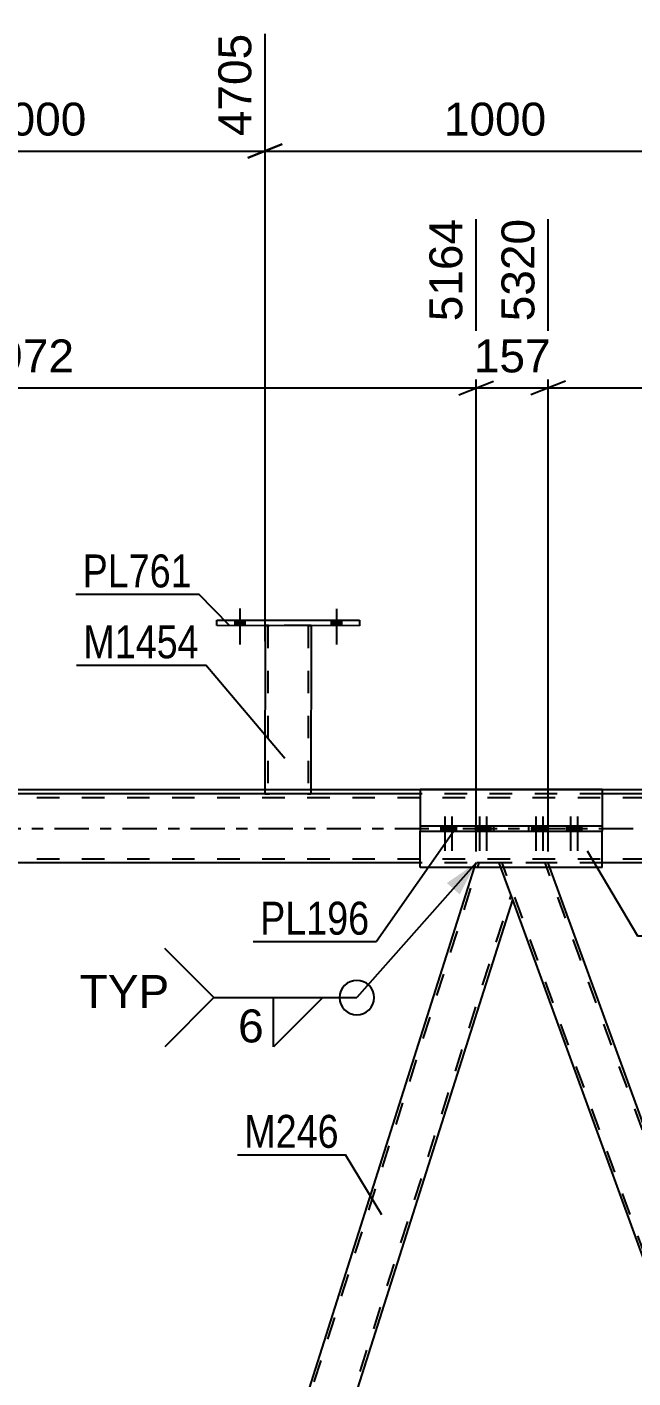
# Model space of a CAD drawing. Header units: millimetres. Extents: x 0 to 1189, y 0 to 841.
# Drawn here: x 254 to 306.7, y 552.1 to 669.7 of the extents above; entities that cross this region are included whole.
import ezdxf

# ---------------------------------------------------------------- set-up
doc = ezdxf.new("R2010")
doc.units = ezdxf.units.MM
doc.linetypes.add('DXK_LINE_DOT2', pattern=[3.9198, 1.9599, -1.9599])
doc.linetypes.add('DXK_LINE_DOT3', pattern=[5.9187, 2.979, -0.9799, 0.9799, -0.9799])
doc.styles.add('Arial', font='ARIAL.TTF', dxfattribs={"height": 0.2})
doc.styles.add('Arial Narrow', font='ARIALN.TTF', dxfattribs={"height": 0.2})

# ---------------------------------------------------------------- blocks, each defined once
blk = doc.blocks.new('Part-203773696-5486 - 5323')
at = {"color": 2, "linetype": 'Continuous'}
for p, q in [((270.5, 617.58), (270.5, 618.06)), ((270.5, 618.06), (282.9, 618.05)), ((282.9, 617.57), (270.5, 617.58)), ((282.9, 618.05), (282.9, 617.57))]:
    blk.add_line(p, q, dxfattribs=at)
blk = doc.blocks.new('Part-203773696-5468 - 5323')
at = {"color": 7, "linetype": 'DXK_LINE_DOT2'}
for p, q in [((762.47, 602.61), (102.5, 602.61)), ((304.03, 602.93), (288.18, 602.93)), ((762.47, 597.25), (102.5, 597.25)), ((304.03, 596.93), (288.18, 596.93))]:
    blk.add_line(p, q, dxfattribs=at)
at = {"color": 2, "linetype": 'Continuous'}
for p, q in [((288.18, 602.93), (218.9, 602.93)), ((373.31, 602.93), (304.03, 602.93)), ((288.18, 596.93), (218.9, 596.93)), ((373.31, 596.93), (304.03, 596.93))]:
    blk.add_line(p, q, dxfattribs=at)
at = {"color": 7, "linetype": 'DXK_LINE_DOT3'}
blk.add_line((102.5, 599.93), (772.47, 599.93), dxfattribs=at)
blk = doc.blocks.new('Bolt-203773696-5651 - 5323')
at = {"linetype": 'Continuous'}
for points in [[(298.61, 600.17), (297.89, 600.17), (297.89, 599.69), (298.61, 599.69)], [(299.21, 600.17), (298.49, 600.17), (298.49, 599.69), (299.21, 599.69)], [(301.63, 600.17), (300.91, 600.17), (300.91, 599.69), (301.63, 599.69)], [(302.23, 600.17), (301.51, 600.17), (301.51, 599.69), (302.23, 599.69)]]:
    blk.add_hatch(color=1, dxfattribs=at).paths.add_polyline_path(points)
at = {"color": 1, "linetype": 'Continuous'}
for p, q in [((298.25, 600.97), (298.25, 597.97)), ((298.85, 600.97), (298.85, 597.97)), ((301.27, 600.97), (301.27, 597.97)), ((301.87, 600.97), (301.87, 597.97)), ((297.89, 600.17), (297.89, 599.69)), ((298.49, 600.17), (298.49, 599.69)), ((298.61, 600.17), (298.61, 599.69)), ((299.21, 600.17), (299.21, 599.69)), ((300.91, 600.17), (300.91, 599.69)), ((301.51, 600.17), (301.51, 599.69)), ((301.63, 600.17), (301.63, 599.69)), ((302.23, 600.17), (302.23, 599.69))]:
    blk.add_line(p, q, dxfattribs=at)
blk = doc.blocks.new('Bolt-203773696-5652 - 5323')
at = {"linetype": 'Continuous'}
for points in [[(290.7, 600.17), (289.98, 600.17), (289.98, 599.69), (290.7, 599.69)], [(291.31, 600.17), (290.59, 600.17), (290.59, 599.69), (291.31, 599.69)], [(293.72, 600.17), (293, 600.17), (293, 599.69), (293.72, 599.69)], [(294.32, 600.17), (293.6, 600.17), (293.6, 599.69), (294.32, 599.69)]]:
    blk.add_hatch(color=1, dxfattribs=at).paths.add_polyline_path(points)
at = {"color": 1, "linetype": 'Continuous'}
for p, q in [((290.34, 600.97), (290.34, 597.97)), ((290.95, 600.97), (290.95, 597.97)), ((293.36, 600.97), (293.36, 597.97)), ((293.96, 600.97), (293.96, 597.97)), ((289.98, 600.17), (289.98, 599.69)), ((290.59, 600.17), (290.59, 599.69)), ((290.7, 600.17), (290.7, 599.69)), ((291.31, 600.17), (291.31, 599.69)), ((293, 600.17), (293, 599.69)), ((293.6, 600.17), (293.6, 599.69)), ((293.72, 600.17), (293.72, 599.69)), ((294.32, 600.17), (294.32, 599.69))]:
    blk.add_line(p, q, dxfattribs=at)
blk = doc.blocks.new('Part-203773696-5657 - 5323')
at = {"color": 2, "linetype": 'Continuous'}
for p, q in [((304.03, 603.33), (288.18, 603.33)), ((288.18, 603.33), (288.18, 600.17)), ((304.03, 603.33), (304.03, 600.17)), ((288.18, 596.53), (288.18, 599.69)), ((304.03, 596.53), (304.03, 599.69)), ((304.03, 596.53), (288.18, 596.53))]:
    blk.add_line(p, q, dxfattribs=at)
at = {"color": 7, "linetype": 'DXK_LINE_DOT2'}
for p, q in [((288.18, 600.17), (288.18, 599.69)), ((304.03, 600.17), (304.03, 599.69))]:
    blk.add_line(p, q, dxfattribs=at)
blk = doc.blocks.new('Part-203773696-5662 - 5323')
at = {"color": 2, "linetype": 'Continuous'}
for p, q in [((288.18, 600.17), (288.18, 599.69)), ((288.18, 600.17), (304.03, 600.17)), ((288.18, 599.69), (304.03, 599.69)), ((294.59, 599.69), (294.59, 600.17)), ((297.63, 599.69), (297.63, 600.17)), ((304.03, 600.17), (304.03, 599.69))]:
    blk.add_line(p, q, dxfattribs=at)
blk = doc.blocks.new('Part-203773696-5880 - 5323')
at = {"color": 7, "linetype": 'DXK_LINE_DOT2'}
for p, q in [((299.33, 596.93), (295.07, 596.93)), ((296.24, 593.73), (295.07, 596.93)), ((338.64, 477.93), (295.33, 596.93)), ((342.38, 477.93), (299.07, 596.93)), ((299.47, 596.53), (299.33, 596.93))]:
    blk.add_line(p, q, dxfattribs=at)
at = {"color": 2, "linetype": 'Continuous'}
for p, q in [((341.47, 481.14), (299.47, 596.53)), ((338.24, 478.33), (296.24, 593.73))]:
    blk.add_line(p, q, dxfattribs=at)
blk = doc.blocks.new('Part-203773696-5905 - 5323')
at = {"color": 2, "linetype": 'Continuous'}
for p, q in [((256.34, 481.14), (292.93, 596.53)), ((296.24, 593.73), (295.22, 596.53)), ((259.65, 478.33), (296.24, 593.73))]:
    blk.add_line(p, q, dxfattribs=at)
at = {"color": 7, "linetype": 'DXK_LINE_DOT2'}
for p, q in [((256.47, 480.77), (293.31, 596.93)), ((292.93, 596.53), (293.06, 596.93)), ((295.07, 596.93), (293.06, 596.93)), ((295.22, 596.53), (295.07, 596.93)), ((259.27, 477.93), (296.1, 594.1))]:
    blk.add_line(p, q, dxfattribs=at)
blk = doc.blocks.new('Bolt-203773696-5950 - 5323')
at = {"linetype": 'Continuous'}
for points in [[(272.06, 617.58), (272.94, 617.58), (272.94, 618.06), (272.06, 618.06)], [(280.46, 617.57), (281.34, 617.57), (281.34, 618.05), (280.46, 618.05)]]:
    blk.add_hatch(color=1, dxfattribs=at).paths.add_polyline_path(points)
at = {"color": 1, "linetype": 'Continuous'}
for p, q in [((272.5, 619.06), (272.5, 615.94)), ((280.9, 619.05), (280.9, 615.93)), ((272.06, 618.06), (272.06, 617.58)), ((272.94, 618.06), (272.94, 617.58)), ((280.46, 618.05), (280.46, 617.57)), ((281.34, 618.05), (281.34, 617.57))]:
    blk.add_line(p, q, dxfattribs=at)
blk = doc.blocks.new('Bolt-203773696-5951 - 5323')
at = {"linetype": 'Continuous'}
for points in [[(272.06, 617.58), (272.94, 617.58), (272.94, 618.06), (272.06, 618.06)], [(280.46, 617.57), (281.34, 617.57), (281.34, 618.05), (280.46, 618.05)]]:
    blk.add_hatch(color=1, dxfattribs=at).paths.add_polyline_path(points)
at = {"color": 1, "linetype": 'Continuous'}
for p, q in [((272.5, 619.06), (272.5, 615.94)), ((280.9, 619.05), (280.9, 615.93)), ((272.06, 618.06), (272.06, 617.58)), ((272.94, 618.06), (272.94, 617.58)), ((280.46, 618.05), (280.46, 617.57)), ((281.34, 618.05), (281.34, 617.57))]:
    blk.add_line(p, q, dxfattribs=at)
blk = doc.blocks.new('Part-203773696-6048 - 5323')
at = {"color": 2, "linetype": 'Continuous'}
for p, q in [((274.7, 617.57), (274.69, 602.94)), ((278.7, 617.57), (278.69, 602.93)), ((274.73, 602.94), (274.69, 602.94)), ((274.83, 602.94), (274.73, 602.94)), ((274.99, 602.94), (274.83, 602.94)), ((278.4, 602.93), (274.99, 602.94)), ((278.55, 602.93), (278.4, 602.93)), ((278.66, 602.93), (278.55, 602.93)), ((278.69, 602.93), (278.66, 602.93))]:
    blk.add_line(p, q, dxfattribs=at)
at = {"color": 7, "linetype": 'DXK_LINE_DOT2'}
for p, q in [((274.7, 617.58), (274.7, 617.58)), ((274.7, 617.58), (274.7, 617.57)), ((274.7, 617.57), (274.7, 617.58)), ((274.73, 617.58), (274.7, 617.58)), ((274.7, 617.58), (274.73, 617.58)), ((274.84, 617.58), (274.73, 617.58)), ((274.73, 617.58), (274.84, 617.58)), ((274.99, 617.58), (274.84, 617.58)), ((274.84, 617.58), (274.99, 617.58)), ((274.94, 617.58), (274.93, 602.94)), ((274.94, 617.58), (274.94, 617.58)), ((274.96, 617.58), (274.94, 617.58)), ((274.94, 617.58), (274.96, 617.58)), ((275.01, 617.58), (274.96, 617.58)), ((274.96, 617.58), (275.01, 617.58)), ((278.4, 617.58), (274.99, 617.58)), ((278.4, 617.58), (274.99, 617.58)), ((278.31, 617.58), (275.01, 617.58)), ((275.01, 617.58), (275.09, 617.58)), ((278.39, 617.58), (275.09, 617.58)), ((278.39, 617.58), (278.31, 617.58)), ((278.44, 617.58), (278.39, 617.58)), ((278.39, 617.58), (278.44, 617.58)), ((278.4, 617.58), (278.56, 617.58)), ((278.56, 617.58), (278.4, 617.58)), ((278.46, 617.58), (278.44, 617.58)), ((278.44, 617.58), (278.46, 617.58)), ((278.46, 617.58), (278.45, 602.93)), ((278.46, 617.58), (278.46, 617.58)), ((278.56, 617.58), (278.66, 617.58)), ((278.66, 617.58), (278.56, 617.58)), ((278.66, 617.58), (278.7, 617.58)), ((278.7, 617.58), (278.66, 617.58)), ((278.7, 617.58), (278.7, 617.58)), ((278.7, 617.58), (278.7, 617.57)), ((278.7, 617.57), (278.7, 617.58)), ((274.69, 602.94), (274.73, 602.94)), ((274.73, 602.94), (274.83, 602.94)), ((274.83, 602.94), (274.99, 602.94)), ((274.93, 602.94), (274.95, 602.94)), ((274.93, 602.94), (274.95, 602.94)), ((278.31, 602.94), (274.95, 602.94)), ((274.95, 602.94), (274.99, 602.94)), ((278.4, 602.94), (274.99, 602.94)), ((274.99, 602.94), (275, 602.94)), ((275, 602.94), (275.08, 602.94)), ((278.38, 602.93), (275.08, 602.94)), ((278.38, 602.94), (278.31, 602.94)), ((278.44, 602.94), (278.38, 602.94)), ((278.38, 602.93), (278.44, 602.93)), ((278.4, 602.94), (278.55, 602.94)), ((278.45, 602.94), (278.44, 602.94)), ((278.44, 602.93), (278.45, 602.93)), ((278.55, 602.94), (278.66, 602.94)), ((278.66, 602.94), (278.69, 602.94))]:
    blk.add_line(p, q, dxfattribs=at)
blk = doc.blocks.new('StraightDimension-203773696-20330 - 5323')
at = {"color": 7, "linetype": 'Continuous'}
for p, q in [((274.7, 616.24), (274.7, 669.08)), ((314.7, 615.37), (314.7, 669.08)), ((276.2, 659.48), (273.2, 658.28)), ((274.7, 658.88), (314.7, 658.88)), ((313.2, 658.28), (316.2, 659.48))]:
    blk.add_line(p, q, dxfattribs=at)
at = {"color": 0}
blk.add_wipeout([(299.74, 659.63), (299.74, 663.83), (289.65, 663.83), (289.65, 659.63)], dxfattribs=at)
at = {"color": 3, "style": 'Arial'}
blk.add_text('1000', height=2.865, dxfattribs=at).set_placement((290.25, 660.23))
at = {"color": 0, "linetype": 'Continuous'}
blk.add_wipeout([(314.1, 669.68), (309.9, 669.68), (309.9, 659.58), (314.1, 659.58)], dxfattribs=at)
at = {"color": 3, "linetype": 'Continuous', "style": 'Arial'}
blk.add_text('5705', height=2.865, rotation=90.0002, dxfattribs=at).set_placement((313.5, 660.18))
blk = doc.blocks.new('StraightDimension-203773696-21774 - 5323')
at = {"color": 7, "linetype": 'Continuous'}
for p, q in [((214.19, 597.93), (214.19, 652.96)), ((293.06, 597.93), (293.06, 652.96)), ((215.69, 638.87), (212.69, 637.67)), ((291.56, 637.67), (294.56, 638.87)), ((214.19, 638.27), (293.06, 638.27))]:
    blk.add_line(p, q, dxfattribs=at)
at = {"color": 0, "linetype": 'Continuous'}
blk.add_wipeout([(292.46, 653.56), (288.26, 653.56), (288.26, 643.47), (292.46, 643.47)], dxfattribs=at)
at = {"color": 0}
blk.add_wipeout([(258.67, 639.02), (258.67, 643.22), (248.58, 643.22), (248.58, 639.02)], dxfattribs=at)
at = {"color": 3, "linetype": 'Continuous', "style": 'Arial'}
blk.add_text('5164', height=2.865, rotation=90.0002, dxfattribs=at).set_placement((291.86, 644.07))
at = {"color": 3, "style": 'Arial'}
blk.add_text('1972', height=2.865, dxfattribs=at).set_placement((249.18, 639.62))
blk = doc.blocks.new('StraightDimension-203773696-20331 - 5323')
at = {"color": 7, "linetype": 'Continuous'}
for p, q in [((234.7, 617.55), (234.7, 669.08)), ((274.7, 616.24), (274.7, 669.08)), ((236.2, 659.48), (233.2, 658.28)), ((234.7, 658.88), (274.7, 658.88)), ((273.2, 658.28), (276.2, 659.48))]:
    blk.add_line(p, q, dxfattribs=at)
at = {"color": 0}
blk.add_wipeout([(259.74, 659.63), (259.74, 663.83), (249.65, 663.83), (249.65, 659.63)], dxfattribs=at)
at = {"color": 3, "style": 'Arial'}
blk.add_text('1000', height=2.865, dxfattribs=at).set_placement((250.25, 660.23))
at = {"color": 0, "linetype": 'Continuous'}
blk.add_wipeout([(274.1, 669.68), (269.9, 669.68), (269.9, 659.58), (274.1, 659.58)], dxfattribs=at)
at = {"color": 3, "linetype": 'Continuous', "style": 'Arial'}
blk.add_text('4705', height=2.865, rotation=90.0002, dxfattribs=at).set_placement((273.5, 660.18))
blk = doc.blocks.new('StraightDimension-203773696-6598 - 5323')
at = {"color": 7, "linetype": 'Continuous'}
blk.add_line((204.05, 603.33), (733.78, 603.33), dxfattribs=at)
blk = doc.blocks.new('StraightDimension-203773696-21772 - 5323')
at = {"color": 7, "linetype": 'Continuous'}
for p, q in [((299.33, 597.93), (299.33, 652.96)), ((378.19, 597.93), (378.19, 652.96)), ((300.83, 638.87), (297.83, 637.67)), ((376.69, 637.67), (379.69, 638.87)), ((299.33, 638.27), (378.19, 638.27))]:
    blk.add_line(p, q, dxfattribs=at)
at = {"color": 0, "linetype": 'Continuous'}
blk.add_wipeout([(377.59, 653.56), (373.39, 653.56), (373.39, 643.47), (377.59, 643.47)], dxfattribs=at)
at = {"color": 0}
blk.add_wipeout([(343.81, 639.02), (343.81, 643.22), (333.71, 643.22), (333.71, 639.02)], dxfattribs=at)
at = {"color": 3, "linetype": 'Continuous', "style": 'Arial'}
blk.add_text('7292', height=2.865, rotation=90.0002, dxfattribs=at).set_placement((376.99, 644.07))
at = {"color": 3, "style": 'Arial'}
blk.add_text('1972', height=2.865, dxfattribs=at).set_placement((334.31, 639.62))
blk = doc.blocks.new('StraightDimension-203773696-21773 - 5323')
at = {"color": 7, "linetype": 'Continuous'}
for p, q in [((293.06, 597.93), (293.06, 652.96)), ((299.33, 597.93), (299.33, 652.96)), ((291.56, 637.67), (294.56, 638.87)), ((300.83, 638.87), (297.83, 637.67)), ((293.06, 638.27), (299.33, 638.27))]:
    blk.add_line(p, q, dxfattribs=at)
at = {"color": 0}
blk.add_wipeout([(300.13, 639.02), (300.13, 643.22), (292.26, 643.22), (292.26, 639.02)], dxfattribs=at)
at = {"color": 3, "style": 'Arial'}
blk.add_text('157', height=2.865, dxfattribs=at).set_placement((292.86, 639.62))
at = {"color": 0, "linetype": 'Continuous'}
blk.add_wipeout([(298.73, 653.56), (294.53, 653.56), (294.53, 643.47), (298.73, 643.47)], dxfattribs=at)
at = {"color": 3, "linetype": 'Continuous', "style": 'Arial'}
blk.add_text('5320', height=2.865, rotation=90.0002, dxfattribs=at).set_placement((298.13, 644.07))
blk = doc.blocks.new('Mark-203773696-5482 - 5323')
at = {"color": 30, "linetype": 'Continuous'}
for p in [(258.23, 620.31), (271.62, 617.58)]:
    blk.add_line(p, (268.93, 620.31), dxfattribs=at)
at = {"color": 0}
blk.add_wipeout([(268.33, 620.91), (268.33, 623.91), (258.83, 623.91), (258.83, 620.91)], dxfattribs=at)
blk.add_wipeout([(268.33, 620.91), (268.33, 623.91), (258.83, 623.91), (258.83, 620.91)], dxfattribs=at)
at = {"color": 3, "style": 'Arial Narrow'}
blk.add_text('PL761', height=2.863, dxfattribs=at).set_placement((258.83, 620.91))
blk = doc.blocks.new('WeldMark-203773696-7547 - 5323')
at = {"linetype": 'Continuous'}
blk.add_hatch(color=30, dxfattribs=at).paths.add_polyline_path([(290.51, 595.18), (293.06, 596.93), (291.63, 594.19)])
at = {"color": 30, "linetype": 'Continuous'}
for p in [(293.06, 596.93), (270.25, 585.21)]:
    blk.add_line(p, (282.68, 585.21), dxfattribs=at)
at = {"color": 3, "linetype": 'Continuous'}
for p, q in [((270.25, 585.21), (265.97, 589.49)), ((270.25, 585.21), (265.97, 580.92)), ((275.43, 585.21), (279.72, 585.21)), ((279.72, 585.21), (275.43, 580.92)), ((275.43, 580.92), (275.43, 585.21))]:
    blk.add_line(p, q, dxfattribs=at)
for start, end in [(90, 270), (270, 90)]:
    blk.add_arc((282.68, 585.21), 1.5, start, end, dxfattribs=at)
at = {"color": 0}
blk.add_wipeout([(274.78, 581.11), (274.78, 584.51), (272.15, 584.51), (272.15, 581.11)], dxfattribs=at)
at = {"color": 3, "style": 'Arial'}
blk.add_text('6', height=2.87, dxfattribs=at).set_placement((272.35, 581.31))
at = {"color": 0, "linetype": 'Continuous'}
blk.add_wipeout([(266.35, 584.31), (266.35, 587.31), (258.58, 587.31), (258.58, 584.31)], dxfattribs=at)
blk.add_wipeout([(266.35, 584.31), (266.35, 587.31), (258.58, 587.31), (258.58, 584.31)], dxfattribs=at)
at = {"color": 3, "linetype": 'Continuous', "style": 'Arial'}
blk.add_text('TYP', height=2.865, dxfattribs=at).set_placement((258.58, 584.31))
blk = doc.blocks.new('Mark-203773696-5653 - 5323')
at = {"color": 30, "linetype": 'Continuous'}
for p, q in [((302.72, 597.97), (307.1, 590.59)), ((307.1, 590.59), (317.8, 590.59))]:
    blk.add_line(p, q, dxfattribs=at)
at = {"color": 0}
blk.add_wipeout([(317.2, 591.19), (317.2, 594.19), (307.7, 594.19), (307.7, 591.19)], dxfattribs=at)
blk.add_wipeout([(317.2, 591.19), (317.2, 594.19), (307.7, 594.19), (307.7, 591.19)], dxfattribs=at)
at = {"color": 3, "style": 'Arial Narrow'}
blk.add_text('PL197', height=2.863, dxfattribs=at).set_placement((307.7, 591.19))
blk = doc.blocks.new('Mark-203773696-5658 - 5323')
at = {"color": 30, "linetype": 'Continuous'}
for p in [(291.37, 600.06), (273.67, 590.09)]:
    blk.add_line(p, (284.38, 590.09), dxfattribs=at)
at = {"color": 0}
blk.add_wipeout([(283.78, 590.69), (283.78, 593.69), (274.27, 593.69), (274.27, 590.69)], dxfattribs=at)
blk.add_wipeout([(283.78, 590.69), (283.78, 593.69), (274.27, 593.69), (274.27, 590.69)], dxfattribs=at)
at = {"color": 3, "style": 'Arial Narrow'}
blk.add_text('PL196', height=2.863, dxfattribs=at).set_placement((274.27, 590.69))
blk = doc.blocks.new('Mark-203773696-5901 - 5323')
at = {"color": 30, "linetype": 'Continuous'}
for p in [(272.29, 571.54), (284.87, 566.3)]:
    blk.add_line(p, (281.71, 571.54), dxfattribs=at)
at = {"color": 0}
blk.add_wipeout([(281.11, 572.14), (281.11, 575.14), (272.89, 575.14), (272.89, 572.14)], dxfattribs=at)
blk.add_wipeout([(281.11, 572.14), (281.11, 575.14), (272.89, 575.14), (272.89, 572.14)], dxfattribs=at)
at = {"color": 3, "style": 'Arial Narrow'}
blk.add_text('M246', height=2.863, dxfattribs=at).set_placement((272.89, 572.14))
blk = doc.blocks.new('Mark-203773696-6044 - 5323')
at = {"color": 30, "linetype": 'Continuous'}
for p in [(258.29, 614.14), (276.43, 606.03)]:
    blk.add_line(p, (269.54, 614.14), dxfattribs=at)
at = {"color": 0}
blk.add_wipeout([(268.94, 614.74), (268.94, 617.74), (258.89, 617.74), (258.89, 614.74)], dxfattribs=at)
blk.add_wipeout([(268.94, 614.74), (268.94, 617.74), (258.89, 617.74), (258.89, 614.74)], dxfattribs=at)
at = {"color": 3, "style": 'Arial Narrow'}
blk.add_text('M1454', height=2.863, dxfattribs=at).set_placement((258.89, 614.74))

msp = doc.modelspace()

# ---------------------------------------------------------------- block references
for name in ['Bolt-203773696-5950 - 5323', 'Bolt-203773696-5951 - 5323', 'Part-203773696-5486 - 5323', 'Part-203773696-6048 - 5323', 'Part-203773696-5657 - 5323', 'Part-203773696-5468 - 5323', 'Bolt-203773696-5652 - 5323', 'Bolt-203773696-5651 - 5323', 'Part-203773696-5662 - 5323', 'Part-203773696-5905 - 5323', 'Part-203773696-5880 - 5323']:
    msp.add_blockref(name, (0, 0))

# ---------------------------------------------------------------- next in the draw order: block references
for name in ['StraightDimension-203773696-20330 - 5323', 'WeldMark-203773696-7547 - 5323', 'Mark-203773696-5901 - 5323']:
    msp.add_blockref(name, (0, 0))

# ---------------------------------------------------------------- next in the draw order: block references
msp.add_blockref('StraightDimension-203773696-21774 - 5323', (0, 0))

# ---------------------------------------------------------------- next in the draw order: block references
for name in ['StraightDimension-203773696-20331 - 5323', 'StraightDimension-203773696-6598 - 5323']:
    msp.add_blockref(name, (0, 0))

# ---------------------------------------------------------------- next in the draw order: block references
for name in ['StraightDimension-203773696-21772 - 5323', 'Mark-203773696-5482 - 5323']:
    msp.add_blockref(name, (0, 0))

# ---------------------------------------------------------------- next in the draw order: block references
for name in ['StraightDimension-203773696-21773 - 5323', 'Mark-203773696-6044 - 5323', 'Mark-203773696-5653 - 5323']:
    msp.add_blockref(name, (0, 0))

# ---------------------------------------------------------------- next in the draw order: block references
msp.add_blockref('Mark-203773696-5658 - 5323', (0, 0))

doc.saveas('drawing.dxf')
